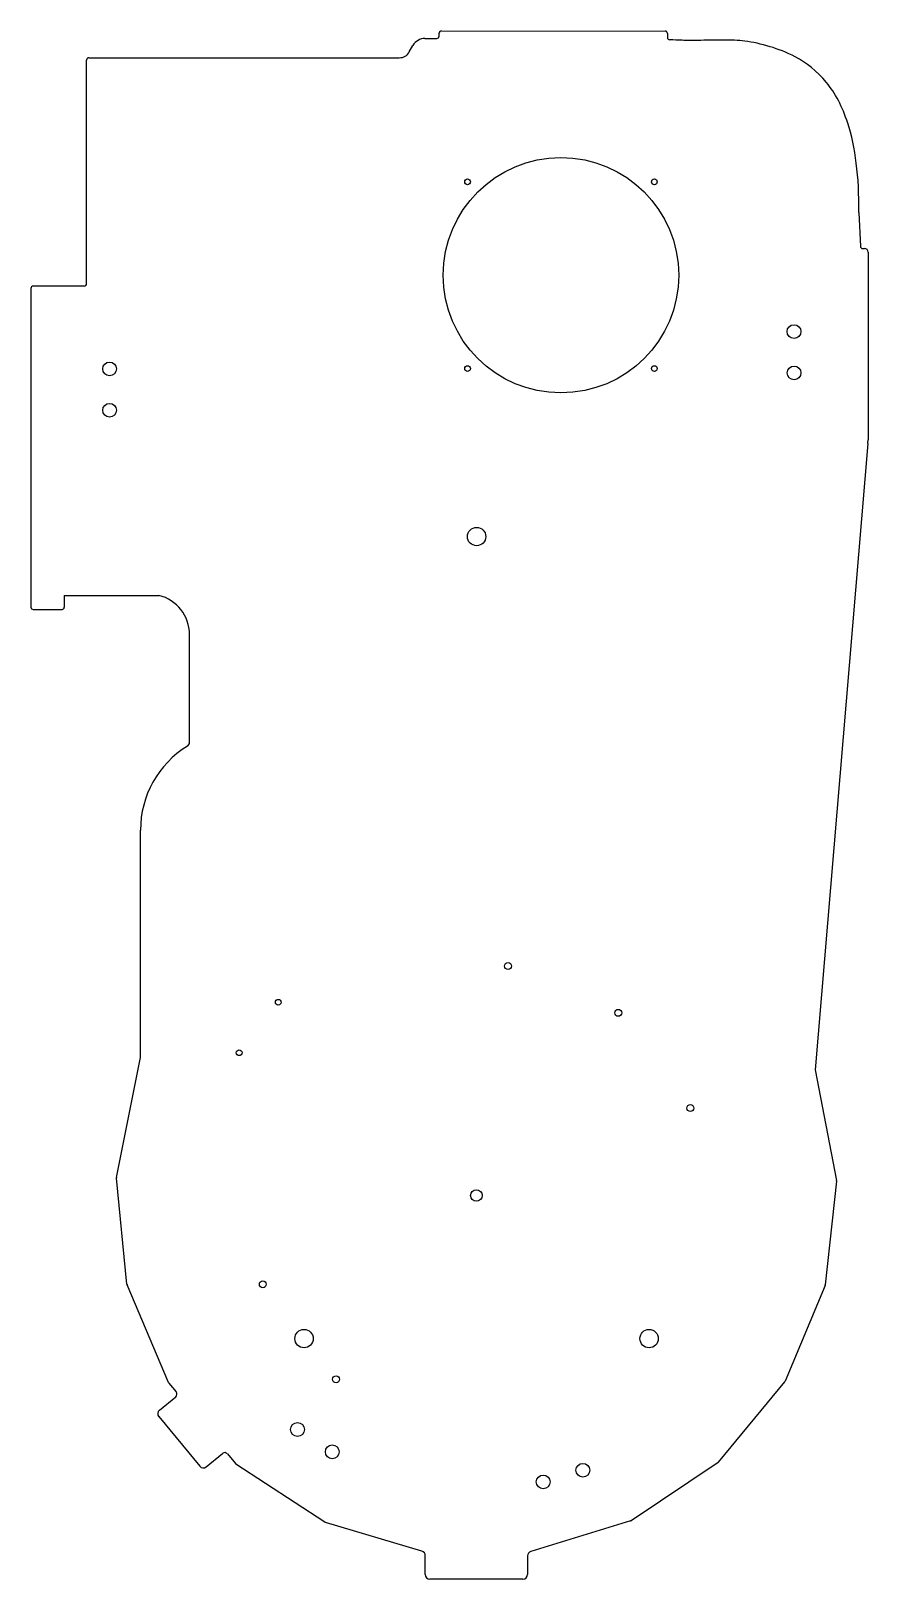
# Model space of a CAD drawing. Header units: millimetres. Extents: x -544 to -180, y -167 to 507.
import ezdxf

# ---------------------------------------------------------------- set-up
doc = ezdxf.new("R2010")
doc.units = ezdxf.units.MM
doc.layers.get('0').update_dxf_attribs({"linetype": 'CONTINUOUS'})

msp = doc.modelspace()

# ---------------------------------------------------------------- linework, layer by layer
for p, q in [((-366.26, 504.76), (-366.26, 506.03)), ((-365.25, 507.03), (-267.84, 506.96)), ((-266.84, 505.96), (-266.84, 504.15)), ((-379.19, 497.9), (-377.6, 500.72)), ((-372.38, 503.76), (-367.26, 503.76)), ((-519.65, 396.96), (-519.65, 494.36)), ((-518.65, 495.36), (-383.54, 495.36)), ((-183.5, 428.05), (-182.88, 413.22)), ((-181.88, 412.26), (-181.05, 412.26)), ((-179.55, 410.76), (-179.55, 329.03)), ((-543.85, 394.96), (-543.85, 256.14)), ((-520.65, 395.96), (-542.85, 395.96)), ((-179.63, 327.35), (-202.62, 54.65)), ((-529.35, 261.26), (-529.35, 256.14)), ((-529.35, 261.26), (-488.2, 261.26)), ((-542.85, 255.14), (-530.35, 255.14)), ((-474.85, 197.35), (-474.85, 244.26)), ((-496.19, 60.32), (-496.19, 159.06)), ((-506.66, 7.88), (-496.21, 60.12)), ((-202.62, 54.65), (-193.34, 6.53)), ((-502.07, -38.6), (-506.67, 7.59)), ((-193.32, 6.24), (-198.14, -38.96)), ((-483.94, -81.49), (-502, -38.9)), ((-198.21, -39.24), (-215.65, -80.89)), ((-483.79, -81.73), (-480.66, -85.52)), ((-244.61, -116.1), (-215.8, -81.14)), ((-487.96, -93.5), (-480.86, -87.64)), ((-488.22, -96.31), (-470.39, -117.9)), ((-467.58, -118.17), (-460.48, -112.31)), ((-458.37, -112.51), (-454.89, -116.72)), ((-415.94, -142.2), (-454.67, -116.92)), ((-244.82, -116.29), (-282.62, -141.6)), ((-373.68, -154.84), (-415.68, -142.32)), ((-282.88, -141.73), (-326.33, -154.99)), ((-372.25, -165.01), (-372.25, -156.75)), ((-327.75, -156.9), (-327.75, -165.01)), ((-329.75, -167.01), (-370.25, -167.01))]:
    msp.add_line(p, q)
for centre, radius in [((-313.2, 400.68), 51.25), ((-353.85, 441.33), 1.25), ((-272.55, 441.33), 1.25), ((-211.77, 376.11), 3), ((-509.65, 359.86), 3), ((-353.85, 360.03), 1.25), ((-272.55, 360.03), 1.25), ((-211.75, 358.11), 3), ((-509.65, 341.86), 3), ((-349.92, 286.9), 4), ((-336.24, 99.87), 1.5), ((-436.25, 84.13), 1.25), ((-288.25, 79.52), 1.5), ((-453.23, 62.16), 1.25), ((-256.88, 38.06), 1.5), ((-350, 0), 2.5), ((-442.96, -38.67), 1.5), ((-425.02, -62.3), 4), ((-274.82, -62.3), 4), ((-411.09, -80.03), 1.5), ((-427.87, -101.9), 3), ((-412.73, -111.63), 3), ((-303.65, -119.63), 3), ((-320.92, -124.71), 3)]:
    msp.add_circle(centre, radius)
for centre, radius, start, end in [((-365.26, 506.03), 1, 89.96098, 180), ((-267.84, 505.96), 1, 0, 90), ((-372.38, 497.76), 6, 90, 150.48039), ((-367.26, 504.76), 1, -90, 0), ((-265.84, 504.15), 1, 180, 268.05519), ((-518.65, 494.36), 1, 90, 180), ((-383.54, 500.36), 5, 270, 330.48039), ((-181.88, 413.26), 1, 182.38419, 270), ((-181.05, 410.76), 1.5, 0, 90), ((-542.85, 394.96), 1, 90, 180), ((-520.65, 396.96), 1, -90, 0), ((-199.55, 329.03), 20, -4.8191, 0), ((-542.85, 256.14), 1, 180, 270), ((-530.35, 256.14), 1, -90, 0), ((-492.35, 244.26), 17.5, 0, 76.27087), ((-453.17, 159.06), 43.02, 121.73968, 180), ((-476.85, 197.35), 2, -58.26032, 0), ((-497.19, 60.32), 1, -11.30756, 0), ((-505.68, 7.69), 1, 168.69244, 185.6866), ((-194.32, 6.34), 1, -6.08036, 10.91532), ((-501.08, -38.51), 1, 185.6866, 202.97619), ((-199.13, -38.86), 1, 337.28006, 353.91964), ((-483.02, -81.1), 1, 202.97619, 219.55164), ((-481.81, -86.48), 1.5, -50.44836, 39.55164), ((-216.57, -80.5), 1, 320.51149, 337.28006), ((-486.68, -95.04), 2, 129.55164, 219.55164), ((-459.53, -113.47), 1.5, 39.55164, 129.55164), ((-468.85, -116.63), 2, 219.55164, 309.55164), ((-454.12, -116.09), 1, 219.55164, 236.86887), ((-245.38, -115.46), 1, 303.80741, 320.51149), ((-415.39, -141.36), 1, 236.86887, 253.40719), ((-283.17, -140.77), 1, 286.97305, 303.80741), ((-374.25, -156.75), 2, 0, 73.40719), ((-325.75, -156.9), 2, 106.97305, 180), ((-370.25, -165.01), 2, 180, 270), ((-329.75, -165.01), 2, -90, 0)]:
    msp.add_arc(centre, radius, start, end)
msp.add_open_spline([(-183.5, 428.05), (-183.41, 443.57), (-185.02, 456.53), (-188.38, 466.9), (-190.69, 474.06), (-193.86, 479.97), (-197.67, 484.65), (-201.73, 489.64), (-206.52, 493.2), (-211.21, 495.71), (-215.03, 497.75), (-218.74, 499.13), (-222.11, 500.16), (-226.14, 501.39), (-229.67, 502.13), (-233.16, 502.57), (-236.13, 502.94), (-239.13, 503.08), (-242.19, 503.09), (-246.17, 503.11), (-250.18, 502.96), (-253.68, 502.92), (-256.21, 502.88), (-258.49, 502.9), (-260.49, 502.96), (-262.28, 503.02), (-264.08, 503.08), (-265.87, 503.15)], degree=3, knots=[-0.993955, -0.993955, -0.993955, -0.993955, -0.820434, -0.820434, -0.820434, -0.7006, -0.7006, -0.7006, -0.572615, -0.572615, -0.572615, -0.468671, -0.468671, -0.468671, -0.344008, -0.344008, -0.344008, -0.237944, -0.237944, -0.237944, -0.099952, -0.099952, -0.099952, 0, 0, 0, 0.0878, 0.0878, 0.0878, 0.0878])

doc.saveas('drawing.dxf')
